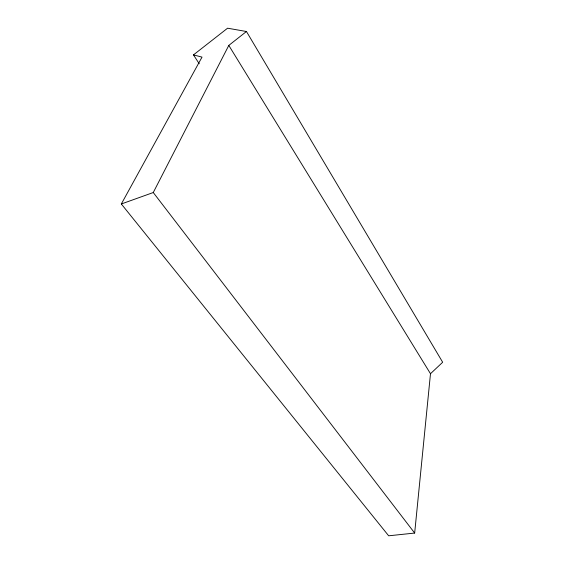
<?xml version="1.0" encoding="UTF-8"?>
<svg xmlns="http://www.w3.org/2000/svg" width="564" height="564" viewBox="0 0 564 564"><rect width="100%" height="100%" fill="white"/><g stroke="black" fill="none" stroke-linecap="round" stroke-linejoin="round"><path stroke-width="0.85" d="M246.454 31.506L227.588 28.2L193.473 54.884L202.018 57.119L121.33 203.978L388.666 535.8L414.667 533.058L430.487 373.721L228.801 45.409L246.454 31.506L442.669 362.25L430.487 373.721M121.33 203.978L153.267 192.528L228.801 45.409M153.267 192.528L414.667 533.058M193.473 54.884L199.226 63.746"/></g></svg>
